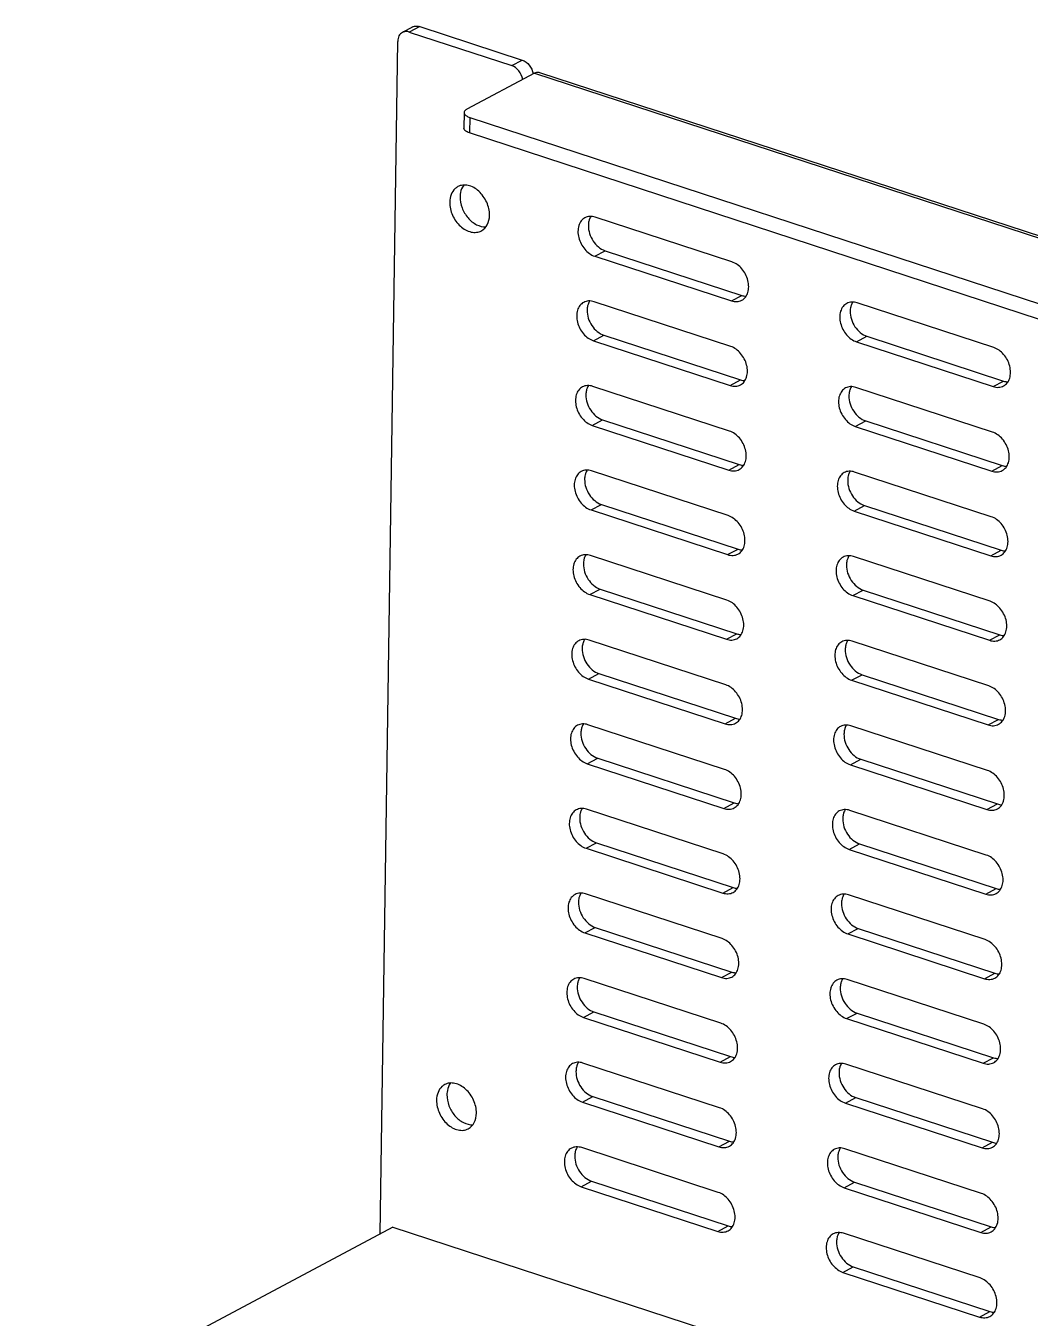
# Model space of a CAD drawing. Extents: x -425 to 6552, y -3049 to 3105.
# Drawn here: x 4575.2 to 4617.3, y -2174 to -2119.8 of the extents above; entities that cross this region are included whole.
import ezdxf

# ---------------------------------------------------------------- set-up
doc = ezdxf.new("R2010")
doc.units = 0
doc.layers.get('0').update_dxf_attribs({"linetype": 'CONTINUOUS'})

msp = doc.modelspace()

# ---------------------------------------------------------------- linework, layer by layer
at = {"color": 7, "linetype": 'CONTINUOUS'}
for p, q in [((4591.441, -2119.832), (4591.005, -2120.064)), ((4591.731, -2119.815), (4591.295, -2120.047)), ((4591.295, -2120.047), (4595.593, -2121.454)), ((4591.731, -2119.815), (4596.029, -2121.222)), ((4590.078, -2170.472), (4590.81, -2120.437)), ((4595.593, -2121.454), (4596.029, -2121.222)), ((4596.548, -2121.766), (4593.715, -2123.275)), ((4596.548, -2121.766), (4651.605, -2139.784)), ((4596.762, -2121.737), (4651.82, -2139.755)), ((4593.593, -2123.423), (4593.583, -2124.078)), ((4593.829, -2123.625), (4593.82, -2124.28)), ((4593.829, -2123.625), (4647.932, -2141.33)), ((4647.922, -2141.986), (4593.82, -2124.28)), ((4604.829, -2129.688), (4599.099, -2127.813)), ((4599.075, -2129.451), (4599.51, -2129.219)), ((4599.51, -2129.219), (4605.241, -2131.094)), ((4599.075, -2129.451), (4604.805, -2131.326)), ((4604.777, -2133.238), (4599.047, -2131.362)), ((4604.805, -2131.326), (4605.241, -2131.094)), ((4615.811, -2133.283), (4610.081, -2131.407)), ((4599.023, -2133), (4599.459, -2132.768)), ((4599.023, -2133), (4604.753, -2134.876)), ((4599.459, -2132.768), (4605.189, -2134.644)), ((4610.057, -2133.045), (4610.493, -2132.813)), ((4610.057, -2133.045), (4615.788, -2134.921)), ((4610.493, -2132.813), (4616.223, -2134.689)), ((4604.753, -2134.876), (4605.189, -2134.644)), ((4615.788, -2134.921), (4616.223, -2134.689)), ((4604.725, -2136.787), (4598.995, -2134.912)), ((4615.76, -2136.832), (4610.029, -2134.957)), ((4598.971, -2136.55), (4599.407, -2136.318)), ((4599.407, -2136.318), (4605.137, -2138.193)), ((4610.005, -2136.595), (4610.441, -2136.363)), ((4610.441, -2136.363), (4616.171, -2138.238)), ((4598.971, -2136.55), (4604.701, -2138.425)), ((4610.005, -2136.595), (4615.736, -2138.47)), ((4604.673, -2140.336), (4598.943, -2138.461)), ((4604.701, -2138.425), (4605.137, -2138.193)), ((4615.708, -2140.381), (4609.978, -2138.506)), ((4615.736, -2138.47), (4616.171, -2138.238)), ((4598.919, -2140.099), (4599.355, -2139.867)), ((4598.919, -2140.099), (4604.649, -2141.974)), ((4599.355, -2139.867), (4605.085, -2141.742)), ((4609.954, -2140.144), (4610.389, -2139.912)), ((4609.954, -2140.144), (4615.684, -2142.019)), ((4610.389, -2139.912), (4616.12, -2141.787)), ((4604.649, -2141.974), (4605.085, -2141.742)), ((4615.684, -2142.019), (4616.12, -2141.787)), ((4604.621, -2143.885), (4598.891, -2142.01)), ((4615.656, -2143.93), (4609.926, -2142.055)), ((4598.867, -2143.648), (4599.303, -2143.416)), ((4599.303, -2143.416), (4605.033, -2145.291)), ((4598.867, -2143.648), (4604.597, -2145.523)), ((4609.902, -2143.693), (4610.338, -2143.461)), ((4609.902, -2143.693), (4615.632, -2145.568)), ((4610.338, -2143.461), (4616.068, -2145.336)), ((4604.569, -2147.435), (4598.839, -2145.559)), ((4604.597, -2145.523), (4605.033, -2145.291)), ((4615.604, -2147.48), (4609.874, -2145.604)), ((4615.632, -2145.568), (4616.068, -2145.336)), ((4598.815, -2147.197), (4599.251, -2146.965)), ((4598.815, -2147.197), (4604.545, -2149.073)), ((4599.251, -2146.965), (4604.981, -2148.84)), ((4609.85, -2147.242), (4610.286, -2147.01)), ((4609.85, -2147.242), (4615.58, -2149.118)), ((4610.286, -2147.01), (4616.016, -2148.885)), ((4604.545, -2149.073), (4604.981, -2148.84)), ((4604.517, -2150.984), (4598.787, -2149.108)), ((4615.552, -2151.029), (4609.822, -2149.153)), ((4615.58, -2149.118), (4616.016, -2148.885)), ((4598.763, -2150.747), (4599.199, -2150.514)), ((4598.763, -2150.747), (4604.493, -2152.622)), ((4599.199, -2150.514), (4604.929, -2152.39)), ((4609.798, -2150.792), (4610.234, -2150.559)), ((4609.798, -2150.792), (4615.528, -2152.667)), ((4610.234, -2150.559), (4615.964, -2152.435)), ((4604.465, -2154.533), (4598.735, -2152.658)), ((4604.493, -2152.622), (4604.929, -2152.39)), ((4615.528, -2152.667), (4615.964, -2152.435)), ((4615.5, -2154.578), (4609.77, -2152.703)), ((4598.711, -2154.296), (4599.147, -2154.064)), ((4598.711, -2154.296), (4604.442, -2156.171)), ((4599.147, -2154.064), (4604.877, -2155.939)), ((4609.746, -2154.341), (4610.182, -2154.109)), ((4610.182, -2154.109), (4615.912, -2155.984)), ((4609.746, -2154.341), (4615.476, -2156.216)), ((4604.414, -2158.082), (4598.683, -2156.207)), ((4604.442, -2156.171), (4604.877, -2155.939)), ((4615.448, -2158.127), (4609.718, -2156.252)), ((4615.476, -2156.216), (4615.912, -2155.984)), ((4598.659, -2157.845), (4599.095, -2157.613)), ((4598.659, -2157.845), (4604.39, -2159.72)), ((4599.095, -2157.613), (4604.825, -2159.488)), ((4609.694, -2157.89), (4610.13, -2157.658)), ((4609.694, -2157.89), (4615.424, -2159.765)), ((4610.13, -2157.658), (4615.86, -2159.533)), ((4604.39, -2159.72), (4604.825, -2159.488)), ((4615.424, -2159.765), (4615.86, -2159.533)), ((4604.362, -2161.631), (4598.632, -2159.756)), ((4615.396, -2161.676), (4609.666, -2159.801)), ((4598.608, -2161.394), (4599.043, -2161.162)), ((4599.043, -2161.162), (4604.774, -2163.037)), ((4609.642, -2161.439), (4610.078, -2161.207)), ((4610.078, -2161.207), (4615.808, -2163.082)), ((4598.608, -2161.394), (4604.338, -2163.27)), ((4609.642, -2161.439), (4615.372, -2163.315)), ((4604.31, -2165.181), (4598.58, -2163.305)), ((4604.338, -2163.27), (4604.774, -2163.037)), ((4615.345, -2165.226), (4609.614, -2163.35)), ((4615.372, -2163.315), (4615.808, -2163.082)), ((4598.556, -2164.944), (4598.992, -2164.711)), ((4598.556, -2164.944), (4604.286, -2166.819)), ((4598.992, -2164.711), (4604.722, -2166.587)), ((4609.59, -2164.989), (4610.026, -2164.756)), ((4609.59, -2164.989), (4615.321, -2166.864)), ((4610.026, -2164.756), (4615.756, -2166.632)), ((4604.286, -2166.819), (4604.722, -2166.587)), ((4615.321, -2166.864), (4615.756, -2166.632)), ((4604.258, -2168.73), (4598.528, -2166.855)), ((4615.293, -2168.775), (4609.562, -2166.9)), ((4598.504, -2168.493), (4598.94, -2168.261)), ((4598.94, -2168.261), (4604.67, -2170.136)), ((4609.539, -2168.538), (4609.974, -2168.306)), ((4609.974, -2168.306), (4615.705, -2170.181)), ((4598.504, -2168.493), (4604.234, -2170.368)), ((4609.539, -2168.538), (4615.269, -2170.413)), ((4590.61, -2170.189), (4575.21, -2178.391)), ((4590.61, -2170.189), (4655.934, -2191.567)), ((4604.234, -2170.368), (4604.67, -2170.136)), ((4615.241, -2172.324), (4609.511, -2170.449)), ((4615.269, -2170.413), (4615.705, -2170.181)), ((4609.487, -2172.087), (4609.922, -2171.855)), ((4609.487, -2172.087), (4615.217, -2173.962)), ((4609.922, -2171.855), (4615.653, -2173.73)), ((4615.217, -2173.962), (4615.653, -2173.73))]:
    msp.add_line(p, q, dxfattribs=at)
for centre in [(4594.462, -2126.968), (4593.911, -2164.645)]:
    msp.add_arc(centre, 1.036, 173.6425, 179.1937, dxfattribs=at)
for points, knots in [([(4591.005, -2120.064), (4590.945, -2120.096), (4590.839, -2120.21), (4590.811, -2120.359), (4590.81, -2120.437)], [0, 0, 0, 0, 0.467026, 1, 1, 1, 1]), ([(4591.295, -2120.047), (4591.27, -2120.039), (4591.175, -2120.016), (4591.069, -2120.03), (4591.005, -2120.064)], [0, 0, 0, 0, 0.268046, 1, 1, 1, 1]), ([(4591.441, -2119.832), (4591.462, -2119.821), (4591.554, -2119.784), (4591.66, -2119.792), (4591.731, -2119.815)], [0, 0, 0, 0, 0.240159, 1, 1, 1, 1]), ([(4596.029, -2121.222), (4596.145, -2121.26), (4596.357, -2121.428), (4596.466, -2121.669), (4596.488, -2121.799)], [0, 0, 0, 0, 0.481025, 1, 1, 1, 1]), ([(4596.052, -2122.031), (4596.03, -2121.901), (4595.921, -2121.66), (4595.709, -2121.492), (4595.593, -2121.454)], [0, 0, 0, 0, 0.518975, 1, 1, 1, 1]), ([(4596.548, -2121.766), (4596.566, -2121.757), (4596.632, -2121.727), (4596.712, -2121.721), (4596.762, -2121.737)], [0, 0, 0, 0, 0.277996, 1, 1, 1, 1]), ([(4593.715, -2123.275), (4593.697, -2123.285), (4593.642, -2123.318), (4593.593, -2123.378), (4593.593, -2123.423)], [0, 0, 0, 0, 0.313622, 1, 1, 1, 1]), ([(4593.593, -2123.423), (4593.592, -2123.442), (4593.61, -2123.501), (4593.697, -2123.574), (4593.78, -2123.609), (4593.829, -2123.625)], [0, 0, 0, 0, 0.180574, 0.527361, 1, 1, 1, 1]), ([(4593.82, -2124.28), (4593.786, -2124.269), (4593.691, -2124.233), (4593.582, -2124.148), (4593.583, -2124.078)], [0, 0, 0, 0, 0.337668, 1, 1, 1, 1]), ([(4593.214, -2126.617), (4593.142, -2126.683), (4593.026, -2126.866), (4592.992, -2127.076), (4592.99, -2127.186)], [0, 0, 0, 0, 0.471552, 1, 1, 1, 1]), ([(4594.662, -2127.733), (4594.664, -2127.547), (4594.574, -2127.168), (4594.254, -2126.712), (4593.86, -2126.478), (4593.539, -2126.455), (4593.395, -2126.499), (4593.332, -2126.532)], [0, 0, 0, 0, 0.268216, 0.542923, 0.788538, 0.897404, 1, 1, 1, 1]), ([(4593.577, -2126.465), (4593.558, -2126.492), (4593.483, -2126.609), (4593.444, -2126.748), (4593.432, -2126.853)], [0, 0, 0, 0, 0.236881, 1, 1, 1, 1]), ([(4592.99, -2127.186), (4592.988, -2127.371), (4593.077, -2127.751), (4593.398, -2128.206), (4593.791, -2128.44), (4594.113, -2128.463), (4594.257, -2128.419), (4594.32, -2128.386)], [0, 0, 0, 0, 0.268216, 0.542923, 0.788538, 0.897404, 1, 1, 1, 1]), ([(4593.426, -2126.954), (4593.424, -2127.111), (4593.488, -2127.434), (4593.733, -2127.85), (4594.084, -2128.147), (4594.376, -2128.227), (4594.51, -2128.22)], [0, 0, 0, 0, 0.258915, 0.527927, 0.780377, 1, 1, 1, 1]), ([(4594.32, -2128.386), (4594.425, -2128.33), (4594.61, -2128.129), (4594.66, -2127.868), (4594.662, -2127.733)], [0, 0, 0, 0, 0.467103, 1, 1, 1, 1]), ([(4598.663, -2127.838), (4598.603, -2127.87), (4598.491, -2127.966), (4598.391, -2128.171), (4598.359, -2128.415), (4598.407, -2128.769), (4598.616, -2129.174), (4598.914, -2129.399), (4599.075, -2129.451)], [0, 0, 0, 0, 0.103014, 0.213752, 0.336002, 0.46885, 0.745568, 1, 1, 1, 1]), ([(4599.099, -2127.813), (4599.025, -2127.789), (4598.875, -2127.765), (4598.726, -2127.804), (4598.663, -2127.838)], [0, 0, 0, 0, 0.519322, 1, 1, 1, 1]), ([(4598.806, -2128.166), (4598.803, -2128.392), (4598.948, -2128.836), (4599.306, -2129.152), (4599.51, -2129.219)], [0, 0, 0, 0, 0.512165, 1, 1, 1, 1]), ([(4598.845, -2127.924), (4598.839, -2127.943), (4598.816, -2128.021), (4598.807, -2128.104), (4598.806, -2128.166)], [0, 0, 0, 0, 0.2412, 1, 1, 1, 1]), ([(4605.24, -2131.302), (4605.3, -2131.27), (4605.412, -2131.174), (4605.512, -2130.969), (4605.545, -2130.724), (4605.496, -2130.371), (4605.287, -2129.966), (4604.989, -2129.741), (4604.829, -2129.688)], [0, 0, 0, 0, 0.103014, 0.213752, 0.336002, 0.46885, 0.745568, 1, 1, 1, 1]), ([(4598.612, -2131.387), (4598.551, -2131.419), (4598.44, -2131.515), (4598.339, -2131.72), (4598.307, -2131.965), (4598.355, -2132.318), (4598.564, -2132.723), (4598.862, -2132.948), (4599.023, -2133)], [0, 0, 0, 0, 0.103014, 0.213752, 0.336002, 0.46885, 0.745568, 1, 1, 1, 1]), ([(4599.047, -2131.362), (4598.973, -2131.338), (4598.823, -2131.314), (4598.674, -2131.353), (4598.612, -2131.387)], [0, 0, 0, 0, 0.519322, 1, 1, 1, 1]), ([(4598.793, -2131.473), (4598.787, -2131.492), (4598.765, -2131.571), (4598.755, -2131.653), (4598.754, -2131.715)], [0, 0, 0, 0, 0.2412, 1, 1, 1, 1]), ([(4604.805, -2131.326), (4604.878, -2131.35), (4605.028, -2131.375), (4605.177, -2131.335), (4605.24, -2131.302)], [0, 0, 0, 0, 0.519322, 1, 1, 1, 1]), ([(4609.646, -2131.432), (4609.586, -2131.464), (4609.474, -2131.56), (4609.374, -2131.765), (4609.342, -2132.01), (4609.39, -2132.363), (4609.599, -2132.768), (4609.897, -2132.993), (4610.057, -2133.045)], [0, 0, 0, 0, 0.103014, 0.213752, 0.336002, 0.46885, 0.745568, 1, 1, 1, 1]), ([(4610.081, -2131.407), (4610.008, -2131.383), (4609.858, -2131.359), (4609.709, -2131.398), (4609.646, -2131.432)], [0, 0, 0, 0, 0.519322, 1, 1, 1, 1]), ([(4609.828, -2131.518), (4609.822, -2131.537), (4609.799, -2131.616), (4609.79, -2131.698), (4609.789, -2131.76)], [0, 0, 0, 0, 0.2412, 1, 1, 1, 1]), ([(4598.754, -2131.715), (4598.751, -2131.941), (4598.896, -2132.386), (4599.254, -2132.701), (4599.459, -2132.768)], [0, 0, 0, 0, 0.512165, 1, 1, 1, 1]), ([(4609.789, -2131.76), (4609.786, -2131.986), (4609.931, -2132.431), (4610.289, -2132.746), (4610.493, -2132.813)], [0, 0, 0, 0, 0.512165, 1, 1, 1, 1]), ([(4605.188, -2134.851), (4605.248, -2134.819), (4605.36, -2134.723), (4605.46, -2134.518), (4605.493, -2134.273), (4605.444, -2133.92), (4605.235, -2133.515), (4604.938, -2133.29), (4604.777, -2133.238)], [0, 0, 0, 0, 0.103014, 0.213752, 0.336002, 0.46885, 0.745568, 1, 1, 1, 1]), ([(4616.223, -2134.896), (4616.283, -2134.864), (4616.395, -2134.768), (4616.495, -2134.563), (4616.527, -2134.318), (4616.479, -2133.965), (4616.27, -2133.56), (4615.972, -2133.335), (4615.811, -2133.283)], [0, 0, 0, 0, 0.103014, 0.213752, 0.336002, 0.46885, 0.745568, 1, 1, 1, 1]), ([(4598.56, -2134.936), (4598.499, -2134.968), (4598.388, -2135.064), (4598.287, -2135.269), (4598.255, -2135.514), (4598.304, -2135.867), (4598.513, -2136.272), (4598.81, -2136.497), (4598.971, -2136.55)], [0, 0, 0, 0, 0.103014, 0.213752, 0.336002, 0.46885, 0.745568, 1, 1, 1, 1]), ([(4598.995, -2134.912), (4598.922, -2134.888), (4598.771, -2134.863), (4598.623, -2134.903), (4598.56, -2134.936)], [0, 0, 0, 0, 0.519322, 1, 1, 1, 1]), ([(4598.702, -2135.264), (4598.699, -2135.49), (4598.845, -2135.935), (4599.202, -2136.251), (4599.407, -2136.318)], [0, 0, 0, 0, 0.512165, 1, 1, 1, 1]), ([(4598.741, -2135.022), (4598.735, -2135.041), (4598.713, -2135.12), (4598.703, -2135.202), (4598.702, -2135.264)], [0, 0, 0, 0, 0.2412, 1, 1, 1, 1]), ([(4604.753, -2134.876), (4604.826, -2134.9), (4604.976, -2134.924), (4605.125, -2134.885), (4605.188, -2134.851)], [0, 0, 0, 0, 0.519322, 1, 1, 1, 1]), ([(4609.594, -2134.981), (4609.534, -2135.013), (4609.422, -2135.109), (4609.322, -2135.314), (4609.29, -2135.559), (4609.338, -2135.912), (4609.547, -2136.317), (4609.845, -2136.542), (4610.005, -2136.595)], [0, 0, 0, 0, 0.103014, 0.213752, 0.336002, 0.46885, 0.745568, 1, 1, 1, 1]), ([(4610.029, -2134.957), (4609.956, -2134.933), (4609.806, -2134.908), (4609.657, -2134.948), (4609.594, -2134.981)], [0, 0, 0, 0, 0.519322, 1, 1, 1, 1]), ([(4609.737, -2135.309), (4609.734, -2135.535), (4609.879, -2135.98), (4610.237, -2136.296), (4610.441, -2136.363)], [0, 0, 0, 0, 0.512165, 1, 1, 1, 1]), ([(4609.776, -2135.067), (4609.77, -2135.086), (4609.747, -2135.165), (4609.738, -2135.247), (4609.737, -2135.309)], [0, 0, 0, 0, 0.2412, 1, 1, 1, 1]), ([(4615.788, -2134.921), (4615.861, -2134.945), (4616.011, -2134.969), (4616.16, -2134.93), (4616.223, -2134.896)], [0, 0, 0, 0, 0.519322, 1, 1, 1, 1]), ([(4605.136, -2138.4), (4605.196, -2138.368), (4605.308, -2138.272), (4605.408, -2138.067), (4605.441, -2137.823), (4605.392, -2137.469), (4605.183, -2137.064), (4604.886, -2136.839), (4604.725, -2136.787)], [0, 0, 0, 0, 0.103014, 0.213752, 0.336002, 0.46885, 0.745568, 1, 1, 1, 1]), ([(4616.171, -2138.445), (4616.231, -2138.413), (4616.343, -2138.317), (4616.443, -2138.112), (4616.475, -2137.868), (4616.427, -2137.514), (4616.218, -2137.109), (4615.92, -2136.884), (4615.76, -2136.832)], [0, 0, 0, 0, 0.103014, 0.213752, 0.336002, 0.46885, 0.745568, 1, 1, 1, 1]), ([(4598.508, -2138.485), (4598.447, -2138.518), (4598.336, -2138.614), (4598.235, -2138.818), (4598.203, -2139.063), (4598.252, -2139.417), (4598.461, -2139.821), (4598.758, -2140.046), (4598.919, -2140.099)], [0, 0, 0, 0, 0.103014, 0.213752, 0.336002, 0.46885, 0.745568, 1, 1, 1, 1]), ([(4598.943, -2138.461), (4598.87, -2138.437), (4598.719, -2138.413), (4598.571, -2138.452), (4598.508, -2138.485)], [0, 0, 0, 0, 0.519322, 1, 1, 1, 1]), ([(4598.689, -2138.572), (4598.683, -2138.59), (4598.661, -2138.669), (4598.651, -2138.751), (4598.65, -2138.813)], [0, 0, 0, 0, 0.2412, 1, 1, 1, 1]), ([(4604.701, -2138.425), (4604.774, -2138.449), (4604.924, -2138.473), (4605.073, -2138.434), (4605.136, -2138.4)], [0, 0, 0, 0, 0.519322, 1, 1, 1, 1]), ([(4609.542, -2138.531), (4609.482, -2138.563), (4609.371, -2138.659), (4609.27, -2138.863), (4609.238, -2139.108), (4609.286, -2139.462), (4609.495, -2139.866), (4609.793, -2140.091), (4609.954, -2140.144)], [0, 0, 0, 0, 0.103014, 0.213752, 0.336002, 0.46885, 0.745568, 1, 1, 1, 1]), ([(4609.978, -2138.506), (4609.904, -2138.482), (4609.754, -2138.458), (4609.605, -2138.497), (4609.542, -2138.531)], [0, 0, 0, 0, 0.519322, 1, 1, 1, 1]), ([(4615.736, -2138.47), (4615.809, -2138.494), (4615.959, -2138.518), (4616.108, -2138.479), (4616.171, -2138.445)], [0, 0, 0, 0, 0.519322, 1, 1, 1, 1]), ([(4598.65, -2138.813), (4598.647, -2139.039), (4598.793, -2139.484), (4599.15, -2139.8), (4599.355, -2139.867)], [0, 0, 0, 0, 0.512165, 1, 1, 1, 1]), ([(4609.685, -2138.858), (4609.682, -2139.084), (4609.827, -2139.529), (4610.185, -2139.845), (4610.389, -2139.912)], [0, 0, 0, 0, 0.512165, 1, 1, 1, 1]), ([(4609.724, -2138.617), (4609.718, -2138.635), (4609.695, -2138.714), (4609.686, -2138.796), (4609.685, -2138.858)], [0, 0, 0, 0, 0.2412, 1, 1, 1, 1]), ([(4605.084, -2141.949), (4605.145, -2141.917), (4605.256, -2141.821), (4605.357, -2141.616), (4605.389, -2141.372), (4605.34, -2141.018), (4605.131, -2140.614), (4604.834, -2140.389), (4604.673, -2140.336)], [0, 0, 0, 0, 0.103014, 0.213752, 0.336002, 0.46885, 0.745568, 1, 1, 1, 1]), ([(4616.119, -2141.994), (4616.179, -2141.962), (4616.291, -2141.866), (4616.391, -2141.661), (4616.424, -2141.417), (4616.375, -2141.063), (4616.166, -2140.659), (4615.868, -2140.434), (4615.708, -2140.381)], [0, 0, 0, 0, 0.103014, 0.213752, 0.336002, 0.46885, 0.745568, 1, 1, 1, 1]), ([(4598.456, -2142.035), (4598.395, -2142.067), (4598.284, -2142.163), (4598.184, -2142.368), (4598.151, -2142.612), (4598.2, -2142.966), (4598.409, -2143.371), (4598.706, -2143.596), (4598.867, -2143.648)], [0, 0, 0, 0, 0.103014, 0.213752, 0.336002, 0.46885, 0.745568, 1, 1, 1, 1]), ([(4598.891, -2142.01), (4598.818, -2141.986), (4598.668, -2141.962), (4598.519, -2142.001), (4598.456, -2142.035)], [0, 0, 0, 0, 0.519322, 1, 1, 1, 1]), ([(4598.599, -2142.363), (4598.595, -2142.589), (4598.741, -2143.033), (4599.098, -2143.349), (4599.303, -2143.416)], [0, 0, 0, 0, 0.512165, 1, 1, 1, 1]), ([(4598.637, -2142.121), (4598.631, -2142.14), (4598.609, -2142.218), (4598.599, -2142.3), (4598.599, -2142.363)], [0, 0, 0, 0, 0.2412, 1, 1, 1, 1]), ([(4604.649, -2141.974), (4604.722, -2141.998), (4604.873, -2142.022), (4605.021, -2141.983), (4605.084, -2141.949)], [0, 0, 0, 0, 0.519322, 1, 1, 1, 1]), ([(4609.491, -2142.08), (4609.43, -2142.112), (4609.319, -2142.208), (4609.218, -2142.413), (4609.186, -2142.657), (4609.234, -2143.011), (4609.444, -2143.416), (4609.741, -2143.641), (4609.902, -2143.693)], [0, 0, 0, 0, 0.103014, 0.213752, 0.336002, 0.46885, 0.745568, 1, 1, 1, 1]), ([(4609.926, -2142.055), (4609.852, -2142.031), (4609.702, -2142.007), (4609.554, -2142.046), (4609.491, -2142.08)], [0, 0, 0, 0, 0.519322, 1, 1, 1, 1]), ([(4609.672, -2142.166), (4609.666, -2142.185), (4609.644, -2142.263), (4609.634, -2142.346), (4609.633, -2142.408)], [0, 0, 0, 0, 0.2412, 1, 1, 1, 1]), ([(4615.684, -2142.019), (4615.757, -2142.043), (4615.907, -2142.067), (4616.056, -2142.028), (4616.119, -2141.994)], [0, 0, 0, 0, 0.519322, 1, 1, 1, 1]), ([(4609.633, -2142.408), (4609.63, -2142.634), (4609.776, -2143.078), (4610.133, -2143.394), (4610.338, -2143.461)], [0, 0, 0, 0, 0.512165, 1, 1, 1, 1]), ([(4605.032, -2145.499), (4605.093, -2145.466), (4605.204, -2145.371), (4605.305, -2145.166), (4605.337, -2144.921), (4605.288, -2144.568), (4605.079, -2144.163), (4604.782, -2143.938), (4604.621, -2143.885)], [0, 0, 0, 0, 0.103014, 0.213752, 0.336002, 0.46885, 0.745568, 1, 1, 1, 1]), ([(4616.067, -2145.544), (4616.127, -2145.511), (4616.239, -2145.416), (4616.339, -2145.211), (4616.372, -2144.966), (4616.323, -2144.613), (4616.114, -2144.208), (4615.817, -2143.983), (4615.656, -2143.93)], [0, 0, 0, 0, 0.103014, 0.213752, 0.336002, 0.46885, 0.745568, 1, 1, 1, 1]), ([(4598.404, -2145.584), (4598.344, -2145.616), (4598.232, -2145.712), (4598.132, -2145.917), (4598.099, -2146.162), (4598.148, -2146.515), (4598.357, -2146.92), (4598.654, -2147.145), (4598.815, -2147.197)], [0, 0, 0, 0, 0.103014, 0.213752, 0.336002, 0.46885, 0.745568, 1, 1, 1, 1]), ([(4598.839, -2145.559), (4598.766, -2145.535), (4598.616, -2145.511), (4598.467, -2145.55), (4598.404, -2145.584)], [0, 0, 0, 0, 0.519322, 1, 1, 1, 1]), ([(4604.597, -2145.523), (4604.67, -2145.547), (4604.821, -2145.572), (4604.969, -2145.532), (4605.032, -2145.499)], [0, 0, 0, 0, 0.519322, 1, 1, 1, 1]), ([(4609.874, -2145.604), (4609.801, -2145.58), (4609.65, -2145.556), (4609.502, -2145.595), (4609.439, -2145.629)], [0, 0, 0, 0, 0.519322, 1, 1, 1, 1]), ([(4615.632, -2145.568), (4615.705, -2145.592), (4615.855, -2145.617), (4616.004, -2145.577), (4616.067, -2145.544)], [0, 0, 0, 0, 0.519322, 1, 1, 1, 1]), ([(4598.547, -2145.912), (4598.543, -2146.138), (4598.689, -2146.583), (4599.046, -2146.898), (4599.251, -2146.965)], [0, 0, 0, 0, 0.512165, 1, 1, 1, 1]), ([(4598.585, -2145.67), (4598.579, -2145.689), (4598.557, -2145.768), (4598.548, -2145.85), (4598.547, -2145.912)], [0, 0, 0, 0, 0.2412, 1, 1, 1, 1]), ([(4609.439, -2145.629), (4609.378, -2145.661), (4609.267, -2145.757), (4609.166, -2145.962), (4609.134, -2146.207), (4609.183, -2146.56), (4609.392, -2146.965), (4609.689, -2147.19), (4609.85, -2147.242)], [0, 0, 0, 0, 0.103014, 0.213752, 0.336002, 0.46885, 0.745568, 1, 1, 1, 1]), ([(4609.581, -2145.957), (4609.578, -2146.183), (4609.724, -2146.628), (4610.081, -2146.943), (4610.286, -2147.01)], [0, 0, 0, 0, 0.512165, 1, 1, 1, 1]), ([(4609.62, -2145.715), (4609.614, -2145.734), (4609.592, -2145.813), (4609.582, -2145.895), (4609.581, -2145.957)], [0, 0, 0, 0, 0.2412, 1, 1, 1, 1]), ([(4604.98, -2149.048), (4605.041, -2149.016), (4605.152, -2148.92), (4605.253, -2148.715), (4605.285, -2148.47), (4605.237, -2148.117), (4605.027, -2147.712), (4604.73, -2147.487), (4604.569, -2147.435)], [0, 0, 0, 0, 0.103014, 0.213752, 0.336002, 0.46885, 0.745568, 1, 1, 1, 1]), ([(4616.015, -2149.093), (4616.075, -2149.061), (4616.187, -2148.965), (4616.287, -2148.76), (4616.32, -2148.515), (4616.271, -2148.162), (4616.062, -2147.757), (4615.765, -2147.532), (4615.604, -2147.48)], [0, 0, 0, 0, 0.103014, 0.213752, 0.336002, 0.46885, 0.745568, 1, 1, 1, 1]), ([(4598.352, -2149.133), (4598.292, -2149.165), (4598.18, -2149.261), (4598.08, -2149.466), (4598.047, -2149.711), (4598.096, -2150.064), (4598.305, -2150.469), (4598.602, -2150.694), (4598.763, -2150.747)], [0, 0, 0, 0, 0.103014, 0.213752, 0.336002, 0.46885, 0.745568, 1, 1, 1, 1]), ([(4598.787, -2149.108), (4598.714, -2149.085), (4598.564, -2149.06), (4598.415, -2149.1), (4598.352, -2149.133)], [0, 0, 0, 0, 0.519322, 1, 1, 1, 1]), ([(4598.534, -2149.219), (4598.527, -2149.238), (4598.505, -2149.317), (4598.496, -2149.399), (4598.495, -2149.461)], [0, 0, 0, 0, 0.2412, 1, 1, 1, 1]), ([(4604.545, -2149.073), (4604.618, -2149.097), (4604.769, -2149.121), (4604.917, -2149.081), (4604.98, -2149.048)], [0, 0, 0, 0, 0.519322, 1, 1, 1, 1]), ([(4609.387, -2149.178), (4609.326, -2149.21), (4609.215, -2149.306), (4609.114, -2149.511), (4609.082, -2149.756), (4609.131, -2150.109), (4609.34, -2150.514), (4609.637, -2150.739), (4609.798, -2150.792)], [0, 0, 0, 0, 0.103014, 0.213752, 0.336002, 0.46885, 0.745568, 1, 1, 1, 1]), ([(4609.822, -2149.153), (4609.749, -2149.13), (4609.598, -2149.105), (4609.45, -2149.145), (4609.387, -2149.178)], [0, 0, 0, 0, 0.519322, 1, 1, 1, 1]), ([(4609.568, -2149.264), (4609.562, -2149.283), (4609.54, -2149.362), (4609.53, -2149.444), (4609.529, -2149.506)], [0, 0, 0, 0, 0.2412, 1, 1, 1, 1]), ([(4615.58, -2149.118), (4615.653, -2149.142), (4615.803, -2149.166), (4615.952, -2149.126), (4616.015, -2149.093)], [0, 0, 0, 0, 0.519322, 1, 1, 1, 1]), ([(4598.495, -2149.461), (4598.491, -2149.687), (4598.637, -2150.132), (4598.994, -2150.447), (4599.199, -2150.514)], [0, 0, 0, 0, 0.512165, 1, 1, 1, 1]), ([(4609.529, -2149.506), (4609.526, -2149.732), (4609.672, -2150.177), (4610.029, -2150.492), (4610.234, -2150.559)], [0, 0, 0, 0, 0.512165, 1, 1, 1, 1]), ([(4604.928, -2152.597), (4604.989, -2152.565), (4605.1, -2152.469), (4605.201, -2152.264), (4605.233, -2152.02), (4605.185, -2151.666), (4604.976, -2151.261), (4604.678, -2151.036), (4604.517, -2150.984)], [0, 0, 0, 0, 0.103014, 0.213752, 0.336002, 0.46885, 0.745568, 1, 1, 1, 1]), ([(4615.963, -2152.642), (4616.024, -2152.61), (4616.135, -2152.514), (4616.236, -2152.309), (4616.268, -2152.065), (4616.219, -2151.711), (4616.01, -2151.306), (4615.713, -2151.081), (4615.552, -2151.029)], [0, 0, 0, 0, 0.103014, 0.213752, 0.336002, 0.46885, 0.745568, 1, 1, 1, 1]), ([(4598.735, -2152.658), (4598.662, -2152.634), (4598.512, -2152.609), (4598.363, -2152.649), (4598.3, -2152.682)], [0, 0, 0, 0, 0.519322, 1, 1, 1, 1]), ([(4604.493, -2152.622), (4604.567, -2152.646), (4604.717, -2152.67), (4604.866, -2152.631), (4604.928, -2152.597)], [0, 0, 0, 0, 0.519322, 1, 1, 1, 1]), ([(4609.77, -2152.703), (4609.697, -2152.679), (4609.547, -2152.654), (4609.398, -2152.694), (4609.335, -2152.727)], [0, 0, 0, 0, 0.519322, 1, 1, 1, 1]), ([(4615.528, -2152.667), (4615.601, -2152.691), (4615.752, -2152.715), (4615.9, -2152.676), (4615.963, -2152.642)], [0, 0, 0, 0, 0.519322, 1, 1, 1, 1]), ([(4598.3, -2152.682), (4598.24, -2152.715), (4598.128, -2152.811), (4598.028, -2153.015), (4597.995, -2153.26), (4598.044, -2153.614), (4598.253, -2154.018), (4598.551, -2154.243), (4598.711, -2154.296)], [0, 0, 0, 0, 0.103014, 0.213752, 0.336002, 0.46885, 0.745568, 1, 1, 1, 1]), ([(4598.443, -2153.01), (4598.44, -2153.236), (4598.585, -2153.681), (4598.942, -2153.997), (4599.147, -2154.064)], [0, 0, 0, 0, 0.512165, 1, 1, 1, 1]), ([(4598.482, -2152.769), (4598.475, -2152.787), (4598.453, -2152.866), (4598.444, -2152.948), (4598.443, -2153.01)], [0, 0, 0, 0, 0.2412, 1, 1, 1, 1]), ([(4609.335, -2152.727), (4609.275, -2152.76), (4609.163, -2152.856), (4609.063, -2153.06), (4609.03, -2153.305), (4609.079, -2153.659), (4609.288, -2154.063), (4609.585, -2154.288), (4609.746, -2154.341)], [0, 0, 0, 0, 0.103014, 0.213752, 0.336002, 0.46885, 0.745568, 1, 1, 1, 1]), ([(4609.478, -2153.055), (4609.474, -2153.281), (4609.62, -2153.726), (4609.977, -2154.042), (4610.182, -2154.109)], [0, 0, 0, 0, 0.512165, 1, 1, 1, 1]), ([(4609.516, -2152.814), (4609.51, -2152.832), (4609.488, -2152.911), (4609.479, -2152.993), (4609.478, -2153.055)], [0, 0, 0, 0, 0.2412, 1, 1, 1, 1]), ([(4604.877, -2156.146), (4604.937, -2156.114), (4605.049, -2156.018), (4605.149, -2155.813), (4605.181, -2155.569), (4605.133, -2155.215), (4604.924, -2154.811), (4604.626, -2154.586), (4604.465, -2154.533)], [0, 0, 0, 0, 0.103014, 0.213752, 0.336002, 0.46885, 0.745568, 1, 1, 1, 1]), ([(4615.911, -2156.191), (4615.972, -2156.159), (4616.083, -2156.063), (4616.184, -2155.858), (4616.216, -2155.614), (4616.167, -2155.26), (4615.958, -2154.856), (4615.661, -2154.631), (4615.5, -2154.578)], [0, 0, 0, 0, 0.103014, 0.213752, 0.336002, 0.46885, 0.745568, 1, 1, 1, 1]), ([(4598.248, -2156.232), (4598.188, -2156.264), (4598.076, -2156.36), (4597.976, -2156.565), (4597.944, -2156.809), (4597.992, -2157.163), (4598.201, -2157.567), (4598.499, -2157.792), (4598.659, -2157.845)], [0, 0, 0, 0, 0.103014, 0.213752, 0.336002, 0.46885, 0.745568, 1, 1, 1, 1]), ([(4598.683, -2156.207), (4598.61, -2156.183), (4598.46, -2156.159), (4598.311, -2156.198), (4598.248, -2156.232)], [0, 0, 0, 0, 0.519322, 1, 1, 1, 1]), ([(4598.43, -2156.318), (4598.424, -2156.337), (4598.401, -2156.415), (4598.392, -2156.497), (4598.391, -2156.559)], [0, 0, 0, 0, 0.2412, 1, 1, 1, 1]), ([(4604.442, -2156.171), (4604.515, -2156.195), (4604.665, -2156.219), (4604.814, -2156.18), (4604.877, -2156.146)], [0, 0, 0, 0, 0.519322, 1, 1, 1, 1]), ([(4609.283, -2156.277), (4609.223, -2156.309), (4609.111, -2156.405), (4609.011, -2156.61), (4608.978, -2156.854), (4609.027, -2157.208), (4609.236, -2157.612), (4609.533, -2157.837), (4609.694, -2157.89)], [0, 0, 0, 0, 0.103014, 0.213752, 0.336002, 0.46885, 0.745568, 1, 1, 1, 1]), ([(4609.718, -2156.252), (4609.645, -2156.228), (4609.495, -2156.204), (4609.346, -2156.243), (4609.283, -2156.277)], [0, 0, 0, 0, 0.519322, 1, 1, 1, 1]), ([(4609.464, -2156.363), (4609.458, -2156.382), (4609.436, -2156.46), (4609.427, -2156.542), (4609.426, -2156.604)], [0, 0, 0, 0, 0.2412, 1, 1, 1, 1]), ([(4615.476, -2156.216), (4615.549, -2156.24), (4615.7, -2156.264), (4615.848, -2156.225), (4615.911, -2156.191)], [0, 0, 0, 0, 0.519322, 1, 1, 1, 1]), ([(4598.391, -2156.559), (4598.388, -2156.786), (4598.533, -2157.23), (4598.891, -2157.546), (4599.095, -2157.613)], [0, 0, 0, 0, 0.512165, 1, 1, 1, 1]), ([(4609.426, -2156.604), (4609.422, -2156.831), (4609.568, -2157.275), (4609.925, -2157.591), (4610.13, -2157.658)], [0, 0, 0, 0, 0.512165, 1, 1, 1, 1]), ([(4604.825, -2159.696), (4604.885, -2159.663), (4604.997, -2159.567), (4605.097, -2159.363), (4605.129, -2159.118), (4605.081, -2158.764), (4604.872, -2158.36), (4604.574, -2158.135), (4604.414, -2158.082)], [0, 0, 0, 0, 0.103014, 0.213752, 0.336002, 0.46885, 0.745568, 1, 1, 1, 1]), ([(4615.859, -2159.741), (4615.92, -2159.708), (4616.031, -2159.612), (4616.132, -2159.408), (4616.164, -2159.163), (4616.116, -2158.809), (4615.906, -2158.405), (4615.609, -2158.18), (4615.448, -2158.127)], [0, 0, 0, 0, 0.103014, 0.213752, 0.336002, 0.46885, 0.745568, 1, 1, 1, 1]), ([(4598.632, -2159.756), (4598.558, -2159.732), (4598.408, -2159.708), (4598.259, -2159.747), (4598.196, -2159.781)], [0, 0, 0, 0, 0.519322, 1, 1, 1, 1]), ([(4604.39, -2159.72), (4604.463, -2159.744), (4604.613, -2159.769), (4604.762, -2159.729), (4604.825, -2159.696)], [0, 0, 0, 0, 0.519322, 1, 1, 1, 1]), ([(4598.196, -2159.781), (4598.136, -2159.813), (4598.024, -2159.909), (4597.924, -2160.114), (4597.892, -2160.359), (4597.94, -2160.712), (4598.149, -2161.117), (4598.447, -2161.342), (4598.608, -2161.394)], [0, 0, 0, 0, 0.103014, 0.213752, 0.336002, 0.46885, 0.745568, 1, 1, 1, 1]), ([(4598.339, -2160.109), (4598.336, -2160.335), (4598.481, -2160.78), (4598.839, -2161.095), (4599.043, -2161.162)], [0, 0, 0, 0, 0.512165, 1, 1, 1, 1]), ([(4598.378, -2159.867), (4598.372, -2159.886), (4598.349, -2159.965), (4598.34, -2160.047), (4598.339, -2160.109)], [0, 0, 0, 0, 0.2412, 1, 1, 1, 1]), ([(4609.231, -2159.826), (4609.171, -2159.858), (4609.059, -2159.954), (4608.959, -2160.159), (4608.926, -2160.404), (4608.975, -2160.757), (4609.184, -2161.162), (4609.482, -2161.387), (4609.642, -2161.439)], [0, 0, 0, 0, 0.103014, 0.213752, 0.336002, 0.46885, 0.745568, 1, 1, 1, 1]), ([(4609.666, -2159.801), (4609.593, -2159.777), (4609.443, -2159.753), (4609.294, -2159.792), (4609.231, -2159.826)], [0, 0, 0, 0, 0.519322, 1, 1, 1, 1]), ([(4609.374, -2160.154), (4609.371, -2160.38), (4609.516, -2160.825), (4609.873, -2161.14), (4610.078, -2161.207)], [0, 0, 0, 0, 0.512165, 1, 1, 1, 1]), ([(4609.413, -2159.912), (4609.406, -2159.931), (4609.384, -2160.01), (4609.375, -2160.092), (4609.374, -2160.154)], [0, 0, 0, 0, 0.2412, 1, 1, 1, 1]), ([(4615.424, -2159.765), (4615.498, -2159.789), (4615.648, -2159.814), (4615.796, -2159.774), (4615.859, -2159.741)], [0, 0, 0, 0, 0.519322, 1, 1, 1, 1]), ([(4604.773, -2163.245), (4604.833, -2163.213), (4604.945, -2163.117), (4605.045, -2162.912), (4605.078, -2162.667), (4605.029, -2162.314), (4604.82, -2161.909), (4604.522, -2161.684), (4604.362, -2161.631)], [0, 0, 0, 0, 0.103014, 0.213752, 0.336002, 0.46885, 0.745568, 1, 1, 1, 1]), ([(4615.808, -2163.29), (4615.868, -2163.258), (4615.979, -2163.162), (4616.08, -2162.957), (4616.112, -2162.712), (4616.064, -2162.359), (4615.855, -2161.954), (4615.557, -2161.729), (4615.396, -2161.676)], [0, 0, 0, 0, 0.103014, 0.213752, 0.336002, 0.46885, 0.745568, 1, 1, 1, 1]), ([(4598.145, -2163.33), (4598.084, -2163.362), (4597.973, -2163.458), (4597.872, -2163.663), (4597.84, -2163.908), (4597.888, -2164.261), (4598.098, -2164.666), (4598.395, -2164.891), (4598.556, -2164.944)], [0, 0, 0, 0, 0.103014, 0.213752, 0.336002, 0.46885, 0.745568, 1, 1, 1, 1]), ([(4598.58, -2163.305), (4598.506, -2163.281), (4598.356, -2163.257), (4598.207, -2163.297), (4598.145, -2163.33)], [0, 0, 0, 0, 0.519322, 1, 1, 1, 1]), ([(4598.326, -2163.416), (4598.32, -2163.435), (4598.298, -2163.514), (4598.288, -2163.596), (4598.287, -2163.658)], [0, 0, 0, 0, 0.2412, 1, 1, 1, 1]), ([(4604.338, -2163.27), (4604.411, -2163.294), (4604.561, -2163.318), (4604.71, -2163.278), (4604.773, -2163.245)], [0, 0, 0, 0, 0.519322, 1, 1, 1, 1]), ([(4609.179, -2163.375), (4609.119, -2163.407), (4609.007, -2163.503), (4608.907, -2163.708), (4608.875, -2163.953), (4608.923, -2164.306), (4609.132, -2164.711), (4609.43, -2164.936), (4609.59, -2164.989)], [0, 0, 0, 0, 0.103014, 0.213752, 0.336002, 0.46885, 0.745568, 1, 1, 1, 1]), ([(4609.614, -2163.35), (4609.541, -2163.326), (4609.391, -2163.302), (4609.242, -2163.342), (4609.179, -2163.375)], [0, 0, 0, 0, 0.519322, 1, 1, 1, 1]), ([(4609.361, -2163.461), (4609.355, -2163.48), (4609.332, -2163.559), (4609.323, -2163.641), (4609.322, -2163.703)], [0, 0, 0, 0, 0.2412, 1, 1, 1, 1]), ([(4615.372, -2163.315), (4615.446, -2163.339), (4615.596, -2163.363), (4615.745, -2163.323), (4615.808, -2163.29)], [0, 0, 0, 0, 0.519322, 1, 1, 1, 1]), ([(4598.287, -2163.658), (4598.284, -2163.884), (4598.429, -2164.329), (4598.787, -2164.644), (4598.992, -2164.711)], [0, 0, 0, 0, 0.512165, 1, 1, 1, 1]), ([(4609.322, -2163.703), (4609.319, -2163.929), (4609.464, -2164.374), (4609.822, -2164.689), (4610.026, -2164.756)], [0, 0, 0, 0, 0.512165, 1, 1, 1, 1]), ([(4592.663, -2164.293), (4592.591, -2164.36), (4592.475, -2164.542), (4592.441, -2164.752), (4592.439, -2164.862)], [0, 0, 0, 0, 0.471552, 1, 1, 1, 1]), ([(4594.111, -2165.409), (4594.113, -2165.223), (4594.024, -2164.844), (4593.703, -2164.388), (4593.31, -2164.155), (4592.988, -2164.132), (4592.844, -2164.176), (4592.781, -2164.209)], [0, 0, 0, 0, 0.268216, 0.542923, 0.788538, 0.897404, 1, 1, 1, 1]), ([(4593.027, -2164.142), (4593.007, -2164.168), (4592.932, -2164.286), (4592.893, -2164.424), (4592.882, -2164.53)], [0, 0, 0, 0, 0.236881, 1, 1, 1, 1]), ([(4592.439, -2164.862), (4592.437, -2165.048), (4592.527, -2165.427), (4592.847, -2165.883), (4593.241, -2166.116), (4593.562, -2166.139), (4593.706, -2166.096), (4593.769, -2166.062)], [0, 0, 0, 0, 0.268216, 0.542923, 0.788538, 0.897404, 1, 1, 1, 1]), ([(4592.875, -2164.63), (4592.873, -2164.787), (4592.937, -2165.111), (4593.182, -2165.527), (4593.534, -2165.824), (4593.825, -2165.903), (4593.959, -2165.897)], [0, 0, 0, 0, 0.258915, 0.527927, 0.780377, 1, 1, 1, 1]), ([(4593.769, -2166.062), (4593.874, -2166.006), (4594.059, -2165.806), (4594.109, -2165.545), (4594.111, -2165.409)], [0, 0, 0, 0, 0.467103, 1, 1, 1, 1]), ([(4604.721, -2166.794), (4604.781, -2166.762), (4604.893, -2166.666), (4604.993, -2166.461), (4605.026, -2166.216), (4604.977, -2165.863), (4604.768, -2165.458), (4604.471, -2165.233), (4604.31, -2165.181)], [0, 0, 0, 0, 0.103014, 0.213752, 0.336002, 0.46885, 0.745568, 1, 1, 1, 1]), ([(4615.756, -2166.839), (4615.816, -2166.807), (4615.928, -2166.711), (4616.028, -2166.506), (4616.06, -2166.261), (4616.012, -2165.908), (4615.803, -2165.503), (4615.505, -2165.278), (4615.345, -2165.226)], [0, 0, 0, 0, 0.103014, 0.213752, 0.336002, 0.46885, 0.745568, 1, 1, 1, 1]), ([(4598.093, -2166.879), (4598.032, -2166.912), (4597.921, -2167.008), (4597.82, -2167.212), (4597.788, -2167.457), (4597.837, -2167.81), (4598.046, -2168.215), (4598.343, -2168.44), (4598.504, -2168.493)], [0, 0, 0, 0, 0.103014, 0.213752, 0.336002, 0.46885, 0.745568, 1, 1, 1, 1]), ([(4598.528, -2166.855), (4598.455, -2166.831), (4598.304, -2166.806), (4598.156, -2166.846), (4598.093, -2166.879)], [0, 0, 0, 0, 0.519322, 1, 1, 1, 1]), ([(4598.235, -2167.207), (4598.232, -2167.433), (4598.378, -2167.878), (4598.735, -2168.194), (4598.94, -2168.261)], [0, 0, 0, 0, 0.512165, 1, 1, 1, 1]), ([(4598.274, -2166.966), (4598.268, -2166.984), (4598.246, -2167.063), (4598.236, -2167.145), (4598.235, -2167.207)], [0, 0, 0, 0, 0.2412, 1, 1, 1, 1]), ([(4604.286, -2166.819), (4604.359, -2166.843), (4604.509, -2166.867), (4604.658, -2166.828), (4604.721, -2166.794)], [0, 0, 0, 0, 0.519322, 1, 1, 1, 1]), ([(4609.127, -2166.924), (4609.067, -2166.957), (4608.955, -2167.053), (4608.855, -2167.257), (4608.823, -2167.502), (4608.871, -2167.855), (4609.08, -2168.26), (4609.378, -2168.485), (4609.539, -2168.538)], [0, 0, 0, 0, 0.103014, 0.213752, 0.336002, 0.46885, 0.745568, 1, 1, 1, 1]), ([(4609.562, -2166.9), (4609.489, -2166.876), (4609.339, -2166.851), (4609.19, -2166.891), (4609.127, -2166.924)], [0, 0, 0, 0, 0.519322, 1, 1, 1, 1]), ([(4609.27, -2167.252), (4609.267, -2167.478), (4609.412, -2167.923), (4609.77, -2168.239), (4609.974, -2168.306)], [0, 0, 0, 0, 0.512165, 1, 1, 1, 1]), ([(4609.309, -2167.011), (4609.303, -2167.029), (4609.28, -2167.108), (4609.271, -2167.19), (4609.27, -2167.252)], [0, 0, 0, 0, 0.2412, 1, 1, 1, 1]), ([(4615.321, -2166.864), (4615.394, -2166.888), (4615.544, -2166.912), (4615.693, -2166.873), (4615.756, -2166.839)], [0, 0, 0, 0, 0.519322, 1, 1, 1, 1]), ([(4604.669, -2170.343), (4604.729, -2170.311), (4604.841, -2170.215), (4604.941, -2170.01), (4604.974, -2169.766), (4604.925, -2169.412), (4604.716, -2169.008), (4604.419, -2168.783), (4604.258, -2168.73)], [0, 0, 0, 0, 0.103014, 0.213752, 0.336002, 0.46885, 0.745568, 1, 1, 1, 1]), ([(4615.704, -2170.388), (4615.764, -2170.356), (4615.876, -2170.26), (4615.976, -2170.055), (4616.008, -2169.811), (4615.96, -2169.457), (4615.751, -2169.053), (4615.453, -2168.828), (4615.293, -2168.775)], [0, 0, 0, 0, 0.103014, 0.213752, 0.336002, 0.46885, 0.745568, 1, 1, 1, 1]), ([(4604.234, -2170.368), (4604.307, -2170.392), (4604.457, -2170.416), (4604.606, -2170.377), (4604.669, -2170.343)], [0, 0, 0, 0, 0.519322, 1, 1, 1, 1]), ([(4609.076, -2170.474), (4609.015, -2170.506), (4608.904, -2170.602), (4608.803, -2170.807), (4608.771, -2171.051), (4608.819, -2171.405), (4609.028, -2171.809), (4609.326, -2172.034), (4609.487, -2172.087)], [0, 0, 0, 0, 0.103014, 0.213752, 0.336002, 0.46885, 0.745568, 1, 1, 1, 1]), ([(4609.511, -2170.449), (4609.437, -2170.425), (4609.287, -2170.401), (4609.138, -2170.44), (4609.076, -2170.474)], [0, 0, 0, 0, 0.519322, 1, 1, 1, 1]), ([(4609.257, -2170.56), (4609.251, -2170.578), (4609.228, -2170.657), (4609.219, -2170.739), (4609.218, -2170.801)], [0, 0, 0, 0, 0.2412, 1, 1, 1, 1]), ([(4615.269, -2170.413), (4615.342, -2170.437), (4615.492, -2170.461), (4615.641, -2170.422), (4615.704, -2170.388)], [0, 0, 0, 0, 0.519322, 1, 1, 1, 1]), ([(4609.218, -2170.801), (4609.215, -2171.027), (4609.36, -2171.472), (4609.718, -2171.788), (4609.922, -2171.855)], [0, 0, 0, 0, 0.512165, 1, 1, 1, 1]), ([(4615.652, -2173.938), (4615.712, -2173.905), (4615.824, -2173.809), (4615.924, -2173.605), (4615.957, -2173.36), (4615.908, -2173.006), (4615.699, -2172.602), (4615.401, -2172.377), (4615.241, -2172.324)], [0, 0, 0, 0, 0.103014, 0.213752, 0.336002, 0.46885, 0.745568, 1, 1, 1, 1]), ([(4615.217, -2173.962), (4615.29, -2173.986), (4615.44, -2174.01), (4615.589, -2173.971), (4615.652, -2173.938)], [0, 0, 0, 0, 0.519322, 1, 1, 1, 1])]:
    msp.add_open_spline(points, degree=3, knots=knots, dxfattribs=at)
for points in [[(4593.332, -2126.532), (4593.29, -2126.555), (4593.25, -2126.584), (4593.214, -2126.617)], [(4598.912, -2127.781), (4598.884, -2127.825), (4598.861, -2127.874), (4598.845, -2127.924)], [(4598.86, -2131.33), (4598.832, -2131.375), (4598.809, -2131.423), (4598.793, -2131.473)], [(4605.241, -2131.094), (4605.3, -2131.114), (4605.364, -2131.126), (4605.427, -2131.127)], [(4609.895, -2131.375), (4609.867, -2131.42), (4609.844, -2131.468), (4609.828, -2131.518)], [(4605.189, -2134.644), (4605.249, -2134.663), (4605.312, -2134.675), (4605.375, -2134.676)], [(4616.223, -2134.689), (4616.283, -2134.708), (4616.347, -2134.72), (4616.41, -2134.721)], [(4598.808, -2134.88), (4598.78, -2134.924), (4598.758, -2134.972), (4598.741, -2135.022)], [(4609.843, -2134.925), (4609.815, -2134.969), (4609.792, -2135.017), (4609.776, -2135.067)], [(4598.756, -2138.429), (4598.728, -2138.473), (4598.706, -2138.522), (4598.689, -2138.572)], [(4605.137, -2138.193), (4605.197, -2138.212), (4605.26, -2138.224), (4605.323, -2138.226)], [(4609.791, -2138.474), (4609.763, -2138.518), (4609.74, -2138.567), (4609.724, -2138.617)], [(4616.171, -2138.238), (4616.231, -2138.257), (4616.295, -2138.269), (4616.358, -2138.271)], [(4605.085, -2141.742), (4605.145, -2141.762), (4605.208, -2141.773), (4605.271, -2141.775)], [(4616.12, -2141.787), (4616.18, -2141.807), (4616.243, -2141.818), (4616.306, -2141.82)], [(4598.705, -2141.978), (4598.676, -2142.022), (4598.654, -2142.071), (4598.637, -2142.121)], [(4609.739, -2142.023), (4609.711, -2142.067), (4609.688, -2142.116), (4609.672, -2142.166)], [(4598.653, -2145.527), (4598.624, -2145.572), (4598.602, -2145.62), (4598.585, -2145.67)], [(4605.033, -2145.291), (4605.093, -2145.311), (4605.156, -2145.323), (4605.219, -2145.324)], [(4609.687, -2145.572), (4609.659, -2145.617), (4609.637, -2145.665), (4609.62, -2145.715)], [(4616.068, -2145.336), (4616.128, -2145.356), (4616.191, -2145.368), (4616.254, -2145.369)], [(4604.981, -2148.84), (4605.041, -2148.86), (4605.104, -2148.872), (4605.167, -2148.873)], [(4598.601, -2149.077), (4598.572, -2149.121), (4598.55, -2149.169), (4598.534, -2149.219)], [(4609.635, -2149.122), (4609.607, -2149.166), (4609.585, -2149.214), (4609.568, -2149.264)], [(4616.016, -2148.885), (4616.076, -2148.905), (4616.139, -2148.917), (4616.202, -2148.918)], [(4598.549, -2152.626), (4598.521, -2152.67), (4598.498, -2152.719), (4598.482, -2152.769)], [(4604.929, -2152.39), (4604.989, -2152.409), (4605.052, -2152.421), (4605.116, -2152.422)], [(4609.584, -2152.671), (4609.555, -2152.715), (4609.533, -2152.764), (4609.516, -2152.814)], [(4615.964, -2152.435), (4616.024, -2152.454), (4616.087, -2152.466), (4616.15, -2152.467)], [(4598.497, -2156.175), (4598.469, -2156.219), (4598.446, -2156.268), (4598.43, -2156.318)], [(4604.877, -2155.939), (4604.937, -2155.959), (4605.001, -2155.97), (4605.064, -2155.972)], [(4609.532, -2156.22), (4609.503, -2156.264), (4609.481, -2156.313), (4609.464, -2156.363)], [(4615.912, -2155.984), (4615.972, -2156.004), (4616.035, -2156.015), (4616.098, -2156.017)], [(4598.445, -2159.724), (4598.417, -2159.769), (4598.394, -2159.817), (4598.378, -2159.867)], [(4604.825, -2159.488), (4604.885, -2159.508), (4604.949, -2159.52), (4605.012, -2159.521)], [(4615.86, -2159.533), (4615.92, -2159.553), (4615.983, -2159.565), (4616.046, -2159.566)], [(4609.48, -2159.769), (4609.451, -2159.814), (4609.429, -2159.862), (4609.413, -2159.912)], [(4598.393, -2163.273), (4598.365, -2163.318), (4598.342, -2163.366), (4598.326, -2163.416)], [(4604.774, -2163.037), (4604.834, -2163.057), (4604.897, -2163.069), (4604.96, -2163.07)], [(4609.428, -2163.318), (4609.4, -2163.363), (4609.377, -2163.411), (4609.361, -2163.461)], [(4615.808, -2163.082), (4615.868, -2163.102), (4615.932, -2163.114), (4615.995, -2163.115)], [(4592.781, -2164.209), (4592.739, -2164.232), (4592.699, -2164.26), (4592.663, -2164.293)], [(4604.722, -2166.587), (4604.782, -2166.606), (4604.845, -2166.618), (4604.908, -2166.619)], [(4615.756, -2166.632), (4615.816, -2166.651), (4615.88, -2166.663), (4615.943, -2166.664)], [(4598.341, -2166.823), (4598.313, -2166.867), (4598.291, -2166.916), (4598.274, -2166.966)], [(4609.376, -2166.868), (4609.348, -2166.912), (4609.325, -2166.961), (4609.309, -2167.011)], [(4604.67, -2170.136), (4604.73, -2170.155), (4604.793, -2170.167), (4604.856, -2170.169)], [(4609.324, -2170.417), (4609.296, -2170.461), (4609.273, -2170.51), (4609.257, -2170.56)], [(4615.705, -2170.181), (4615.764, -2170.2), (4615.828, -2170.212), (4615.891, -2170.214)], [(4615.653, -2173.73), (4615.713, -2173.75), (4615.776, -2173.762), (4615.839, -2173.763)]]:
    msp.add_open_spline(points, degree=3, dxfattribs=at)

doc.saveas('drawing.dxf')
